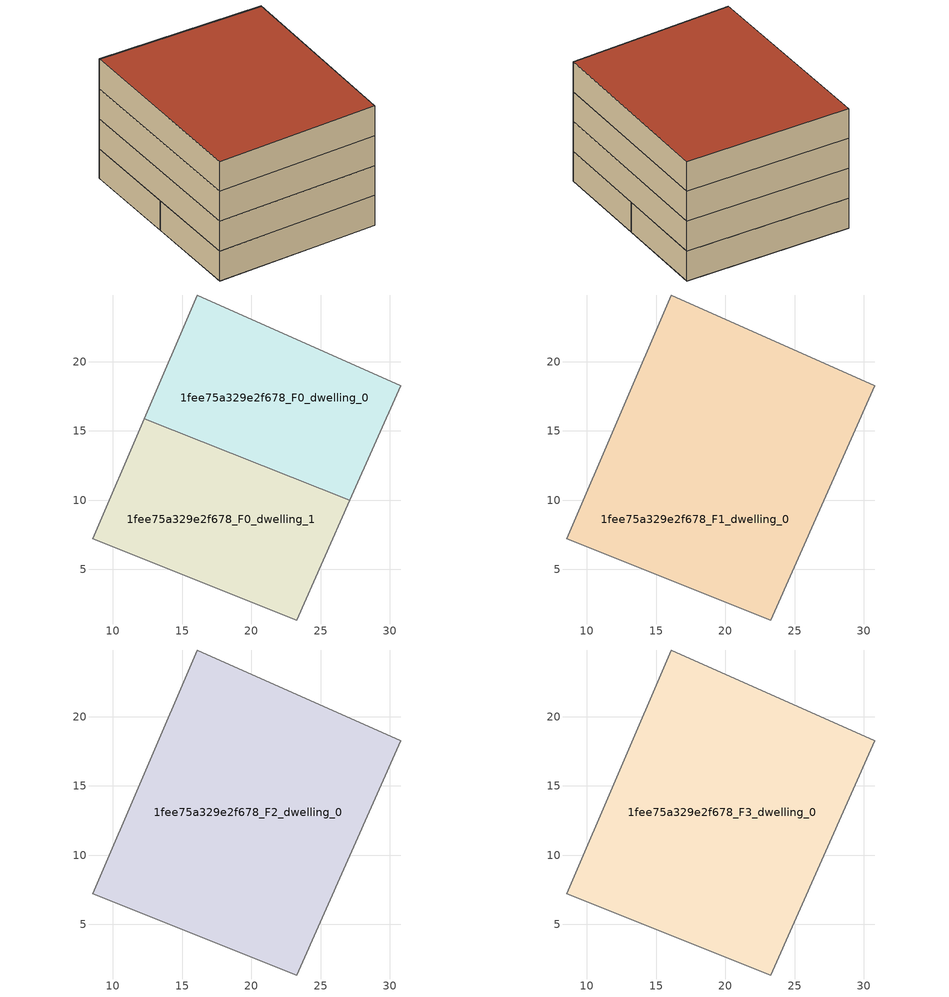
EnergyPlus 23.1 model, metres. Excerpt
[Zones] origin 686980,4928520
1fee75a329e2f678_F0_dwelling_0
 floor ground (EU_floor_Construction): 27.11,9.99 30.79,18.26 16.09,24.82 12.27,15.9 z0
 wall adiabatic (EU_wall_Construction): 12.27,15.9 16.09,24.82 30.79,18.26 27.11,9.99 z0:3
 wall to 1fee75a329e2f678_F0_dwelling_1 (EU_wall_Construction): 27.11,9.99 12.27,15.9 z0:3
1fee75a329e2f678_F0_dwelling_1
 floor ground (EU_floor_Construction): 23.26,1.35 27.11,9.99 12.27,15.9 8.54,7.2 z0
 wall adiabatic (EU_wall_Construction): 27.11,9.99 23.26,1.35 8.54,7.2 12.27,15.9 z0:3
1fee75a329e2f678_F1_dwelling_0
 floor to 1fee75a329e2f678_F0_dwelling_0 (EU_floor_Construction): 27.11,9.99 30.79,18.26 16.09,24.82 12.27,15.9 z3
 floor to 1fee75a329e2f678_F0_dwelling_1 (EU_floor_Construction): 23.26,1.35 27.11,9.99 12.27,15.9 8.54,7.2 z3
 wall adiabatic (EU_wall_Construction): 30.79,18.26 23.26,1.35 8.54,7.2 16.09,24.82 30.79,18.26 z3:6
1fee75a329e2f678_F2_dwelling_0
 floor to 1fee75a329e2f678_F1_dwelling_0 (EU_floor_Construction): 23.26,1.35 30.79,18.26 16.09,24.82 8.54,7.2 z6
 wall adiabatic (EU_wall_Construction): 30.79,18.26 23.26,1.35 8.54,7.2 16.09,24.82 30.79,18.26 z6:9
1fee75a329e2f678_F3_dwelling_0
 floor to 1fee75a329e2f678_F2_dwelling_0 (EU_floor_Construction): 23.26,1.35 30.79,18.26 16.09,24.82 8.54,7.2 z9
 wall adiabatic (EU_wall_Construction): 30.79,18.26 23.26,1.35 8.54,7.2 16.09,24.82 30.79,18.26 z9:12
 roof outside (EU_roof_Construction): 30.79,18.26 23.26,1.35 8.54,7.2 16.09,24.82 z12
[Building]
EU S2 Campaign: North Axis=0; Terrain=City; Solar Distribution=FullExterior
[Site:Location]
Bologna: Latitude=44.5; Longitude=11.25; Time Zone=1; Elevation=37
[SizingPeriod:WeatherFileDays]
AnnualSizingPeriod: Begin Month=1; Begin Day of Month=1; End Month=12; End Day of Month=31; Day of Week for Start Day=Monday; Use Weather File Daylight Saving Period=No; Use Weather File Rain and Snow Indicators=No
[MATERIAL]
EU_InternalMass_Material: Roughness=MediumRough; Thickness=0.1; Conductivity=1; Density=1800; Specific Heat=900; Thermal Absorptance=0.9; Solar Absorptance=0.7; Visible Absorptance=0.7
[MATERIAL:NOMASS] Roughness=MediumRough; Thermal Absorptance=0.9; Solar Absorptance=0.7; Visible Absorptance=0.7
Name | Thermal Resistance
EU_wall_NoMass | 0.937881
EU_roof_NoMass | 0.548572
EU_floor_NoMass | 0.71348
[CONSTRUCTION]
EU_wall_Construction: EU_wall_NoMass
EU_roof_Construction: EU_roof_NoMass
EU_floor_Construction: EU_floor_NoMass
EU_InternalMass_Construction: EU_InternalMass_Material
[ZONE] Type=1; Multiplier=1; Ceiling Height=autocalculate; Floor Area=autocalculate; Part of Total Floor Area=Yes
Name | Volume
1fee75a329e2f678_F0_dwelling_0 | 451.108
1fee75a329e2f678_F1_dwelling_0 | 902.216
1fee75a329e2f678_F2_dwelling_0; 1fee75a329e2f678_F3_dwelling_0 | 902.218
1fee75a329e2f678_F0_dwelling_1 | 451.117
[INTERNALMASS] Construction=EU_InternalMass_Construction
Name | Zone or ZoneList | Surface Area
1fee75a329e2f678_F0_dwelling_0_EU_InternalMass | 1fee75a329e2f678_F0_dwelling_0 | 150.369
1fee75a329e2f678_F0_dwelling_1_EU_InternalMass | 1fee75a329e2f678_F0_dwelling_1 | 150.372
1fee75a329e2f678_F1_dwelling_0_EU_InternalMass | 1fee75a329e2f678_F1_dwelling_0 | 300.739
1fee75a329e2f678_F2_dwelling_0_EU_InternalMass | 1fee75a329e2f678_F2_dwelling_0 | 300.739
1fee75a329e2f678_F3_dwelling_0_EU_InternalMass | 1fee75a329e2f678_F3_dwelling_0 | 300.739
[OTHEREQUIPMENT] Fuel Type=Electricity; Design Level Calculation Method=Watts/Area; Power per Zone Floor Area=1; Fraction Latent=0; Fraction Radiant=0; Fraction Lost=0; Carbon Dioxide Generation Rate=0; EndUse Subcategory=EU_Step8_InternalGains
Name | Zone or ZoneList or Space or SpaceList | Schedule
EU_Step8_InternalGain_1fee75a329e2f678_F0_dwelling_0_f000 | 1fee75a329e2f678_F0_dwelling_0 | EU_Step8_GainSchedule_1fee75a329e2f678_F0_dwelling_0_f000
EU_Step8_InternalGain_1fee75a329e2f678_F0_dwelling_1_f000 | 1fee75a329e2f678_F0_dwelling_1 | EU_Step8_GainSchedule_1fee75a329e2f678_F0_dwelling_1_f000
EU_Step8_InternalGain_1fee75a329e2f678_F1_dwelling_0_f000 | 1fee75a329e2f678_F1_dwelling_0 | EU_Step8_GainSchedule_1fee75a329e2f678_F1_dwelling_0_f000
EU_Step8_InternalGain_1fee75a329e2f678_F2_dwelling_0_f000 | 1fee75a329e2f678_F2_dwelling_0 | EU_Step8_GainSchedule_1fee75a329e2f678_F2_dwelling_0_f000
EU_Step8_InternalGain_1fee75a329e2f678_F3_dwelling_0_f000 | 1fee75a329e2f678_F3_dwelling_0 | EU_Step8_GainSchedule_1fee75a329e2f678_F3_dwelling_0_f000
[ZONEVENTILATION:DESIGNFLOWRATE] Schedule=EU_AlwaysOn; Design Flow Rate Calculation Method=AirChanges/Hour; Air Changes per Hour=0.687892; Ventilation Type=Natural; Fan Pressure Rise=0; Fan Total Efficiency=1; Constant Term Coefficient=1; Temperature Term Coefficient=0; Velocity Term Coefficient=0; Velocity Squared Term Coefficient=0; Minimum Indoor Temperature=-100; Maximum Indoor Temperature=100; Delta Temperature=-100; Minimum Outdoor Temperature=-100; Maximum Outdoor Temperature=100; Maximum Wind Speed=40
Name | Zone or ZoneList or Space or SpaceList
EU_ConstantAir_1fee75a329e2f678_F0_dwelling_0 | 1fee75a329e2f678_F0_dwelling_0
EU_ConstantAir_1fee75a329e2f678_F0_dwelling_1 | 1fee75a329e2f678_F0_dwelling_1
EU_ConstantAir_1fee75a329e2f678_F1_dwelling_0 | 1fee75a329e2f678_F1_dwelling_0
EU_ConstantAir_1fee75a329e2f678_F2_dwelling_0 | 1fee75a329e2f678_F2_dwelling_0
EU_ConstantAir_1fee75a329e2f678_F3_dwelling_0 | 1fee75a329e2f678_F3_dwelling_0
[HVACTEMPLATE:THERMOSTAT] Constant Heating Setpoint=20; Constant Cooling Setpoint=50
EU_HeatOnly_1fee75a329e2f678_F0_dwelling_0; EU_HeatOnly_1fee75a329e2f678_F0_dwelling_1; EU_HeatOnly_1fee75a329e2f678_F1_dwelling_0; EU_HeatOnly_1fee75a329e2f678_F2_dwelling_0; EU_HeatOnly_1fee75a329e2f678_F3_dwelling_0
[HVACTEMPLATE:ZONE:IDEALLOADSAIRSYSTEM] System Availability Schedule=EU_AlwaysOn; Maximum Heating Supply Air Temperature=50; Minimum Cooling Supply Air Temperature=13; Maximum Heating Supply Air Humidity Ratio=0.0156; Minimum Cooling Supply Air Humidity Ratio=0.0077; Heating Limit=NoLimit; Cooling Limit=NoLimit; Heating Availability Schedule=EU_AlwaysOn; Cooling Availability Schedule=EU_CoolingOff; Dehumidification Control Type=ConstantSensibleHeatRatio; Cooling Sensible Heat Ratio=0.7; Dehumidification Setpoint=60; Humidification Control Type=None; Humidification Setpoint=30; Outdoor Air Method=None; Outdoor Air Flow Rate per Person=0.00944; Outdoor Air Flow Rate per Zone Floor Area=0; Outdoor Air Flow Rate per Zone=0; Demand Controlled Ventilation Type=None; Outdoor Air Economizer Type=NoEconomizer; Heat Recovery Type=None; Sensible Heat Recovery Effectiveness=0.7; Latent Heat Recovery Effectiveness=0.65
Name | Template Thermostat
1fee75a329e2f678_F0_dwelling_0 | EU_HeatOnly_1fee75a329e2f678_F0_dwelling_0
1fee75a329e2f678_F0_dwelling_1 | EU_HeatOnly_1fee75a329e2f678_F0_dwelling_1
1fee75a329e2f678_F1_dwelling_0 | EU_HeatOnly_1fee75a329e2f678_F1_dwelling_0
1fee75a329e2f678_F2_dwelling_0 | EU_HeatOnly_1fee75a329e2f678_F2_dwelling_0
1fee75a329e2f678_F3_dwelling_0 | EU_HeatOnly_1fee75a329e2f678_F3_dwelling_0
[SIZING:ZONE] Zone Cooling Design Supply Air Temperature Input Method=SupplyAirTemperature; Zone Cooling Design Supply Air Temperature=13; Zone Heating Design Supply Air Temperature Input Method=SupplyAirTemperature; Zone Heating Design Supply Air Temperature=50; Zone Cooling Design Supply Air Humidity Ratio=0.008; Zone Heating Design Supply Air Humidity Ratio=0.008; Cooling Design Air Flow Method=DesignDay; Cooling Design Air Flow Rate=0; Cooling Minimum Air Flow per Zone Floor Area=0.000762; Cooling Minimum Air Flow=0; Cooling Minimum Air Flow Fraction=0.2; Heating Design Air Flow Method=DesignDay; Heating Design Air Flow Rate=0; Heating Maximum Air Flow per Zone Floor Area=0.002032; Heating Maximum Air Flow=0.141576; Heating Maximum Air Flow Fraction=0.3; Account for Dedicated Outdoor Air System=No; Dedicated Outdoor Air System Control Strategy=NeutralSupplyAir; Dedicated Outdoor Air Low Setpoint Temperature for Design=autosize; Dedicated Outdoor Air High Setpoint Temperature for Design=autosize; Zone Load Sizing Method=Sensible Load Only No Latent Load; Zone Latent Cooling Design Supply Air Humidity Ratio Input Method=HumidityRatioDifference; Zone Cooling Design Supply Air Humidity Ratio Difference=0.005; Zone Latent Heating Design Supply Air Humidity Ratio Input Method=HumidityRatioDifference; Zone Humidification Design Supply Air Humidity Ratio Difference=0.005
1fee75a329e2f678_F0_dwelling_0; 1fee75a329e2f678_F0_dwelling_1; 1fee75a329e2f678_F1_dwelling_0; 1fee75a329e2f678_F2_dwelling_0; 1fee75a329e2f678_F3_dwelling_0
[SCHEDULE:CONSTANT]
Name | Hourly Value
EU_AlwaysOn | 1
EU_CoolingOff | 0
[SCHEDULE:FILE] Column Number=1; Rows to Skip at Top=0; Number of Hours of Data=8760; Column Separator=Comma; Interpolate to Timestep=No; Minutes per Item=60; Adjust Schedule for Daylight Savings=Yes
Name | File
EU_Step8_GainSchedule_1fee75a329e2f678_F0_dwelling_0_f000 | ../../schedules/1fee75a329e2f678/1fee75a329e2f678_F0_dwelling_0_f000_gain.csv
EU_Step8_GainSchedule_1fee75a329e2f678_F0_dwelling_1_f000 | ../../schedules/1fee75a329e2f678/1fee75a329e2f678_F0_dwelling_1_f000_gain.csv
EU_Step8_GainSchedule_1fee75a329e2f678_F1_dwelling_0_f000 | ../../schedules/1fee75a329e2f678/1fee75a329e2f678_F1_dwelling_0_f000_gain.csv
EU_Step8_GainSchedule_1fee75a329e2f678_F2_dwelling_0_f000 | ../../schedules/1fee75a329e2f678/1fee75a329e2f678_F2_dwelling_0_f000_gain.csv
EU_Step8_GainSchedule_1fee75a329e2f678_F3_dwelling_0_f000 | ../../schedules/1fee75a329e2f678/1fee75a329e2f678_F3_dwelling_0_f000_gain.csv
